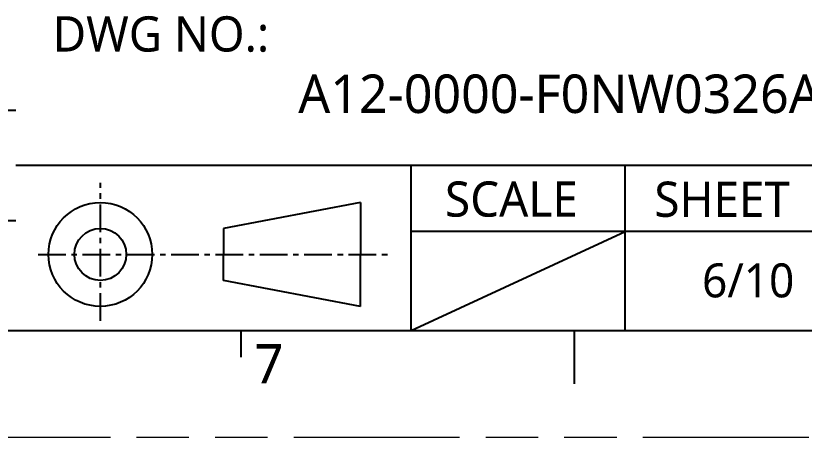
# Model space of a CAD drawing. Extents: x 150 to 463, y 50 to 272.
# Drawn here: x 394.14 to 439.3, y 50.22 to 74.32 of the extents above; entities that cross this region are included whole.
import ezdxf

# ---------------------------------------------------------------- set-up
doc = ezdxf.new("R2010")
doc.units = 0
doc.linetypes.add('CENTER', pattern=[50.8, 31.75, -6.35, 6.35, -6.35])
doc.linetypes.add('PHANTOM', pattern=[29.5, 9.5, -1.5, 3, -1.5, 3, -1.5, 9.5])
doc.layers.get('0').update_dxf_attribs({"color": 10})
doc.layers.add('0PAPERF', color=2, linetype='PHANTOM', lineweight=5, plot=False)
doc.layers.add('DIM', color=3, linetype='Continuous', lineweight=5)
doc.styles.get("Standard").update_dxf_attribs({"font": 'txt.shx'})

msp = doc.modelspace()

# ---------------------------------------------------------------- linework, layer by layer
at = {"color": 0}
for p, q in [((394.14, 68.901), (324.347, 68.901)), ((453.559, 65.757), (394.14, 65.757)), ((416.776, 56.326), (416.776, 65.757)), ((429.037, 56.326), (429.037, 65.757)), ((413.889, 63.643), (406.029, 62.158)), ((413.889, 63.643), (413.889, 60.672)), ((347.926, 62.613), (394.14, 62.613)), ((406.029, 62.158), (406.029, 60.672)), ((453.559, 61.985), (416.776, 61.985)), ((416.776, 56.326), (429.037, 61.985)), ((406.029, 59.187), (406.029, 60.672)), ((413.889, 57.701), (413.889, 60.672)), ((413.889, 57.701), (406.029, 59.187))]:
    msp.add_line(p, q, dxfattribs=at)
at = {"color": 0, "linetype": 'CENTER', "ltscale": 0.05}
for p, q in [((398.983, 56.867), (398.983, 64.775)), ((395.419, 60.672), (415.62, 60.672))]:
    msp.add_line(p, q, dxfattribs=at)
for p, q in [((158.839, 56.325), (453.621, 56.325)), ((407.036, 56.325), (407.036, 54.798)), ((426.128, 56.325), (426.128, 53.271))]:
    msp.add_line(p, q)
at = {"color": 0}
for radius in [2.971, 1.485]:
    msp.add_circle((398.983, 60.672), radius, dxfattribs=at)
at = {"layer": '0PAPERF'}
msp.add_line((150.056, 50.216), (463.245, 50.216), dxfattribs=at)

# ---------------------------------------------------------------- texts
at = {"color": 0}
for s, insert, char_height, width, attachment_point in [('{\\fMicrosoft JhengHei|b0|i0|c136|p0;DWG NO.:}', (396.255, 74.293), 2.01477, 16.11308, 1), ('{\\fMicrosoft JhengHei|b0|i0|c136|p18;A12-0000-F0NW0326A00}', (426.925, 69.847), 2.20436, 37.22621, 5), ('{\\fMicrosoft JhengHei|b0|i0|c136|p0;\\H1.244111x;SCALE} ', (418.723, 64.847), 1.61945, 9.36698, 1), ('{\\fMicrosoft JhengHei|b0|i0|c136|p0;SHEET}', (430.715, 64.837), 2.01477, 10.25927, 1), ('{\\fMicrosoft JhengHei|b0|i0|c136|p0;6/10}', (433.446, 60.158), 1.94334, 10.25927, 1)]:
    msp.add_mtext(s, dxfattribs=dict(at, insert=insert, char_height=char_height, width=width, attachment_point=attachment_point))
at = {"layer": 'DIM', "insert": (407.8, 55.539), "char_height": 2.24088, "width": 1.36432, "attachment_point": 1}
msp.add_mtext('{\\fMicrosoft JhengHei|b0|i0|c136|p0;\\C0;7}', dxfattribs=at)

doc.saveas('drawing.dxf')
